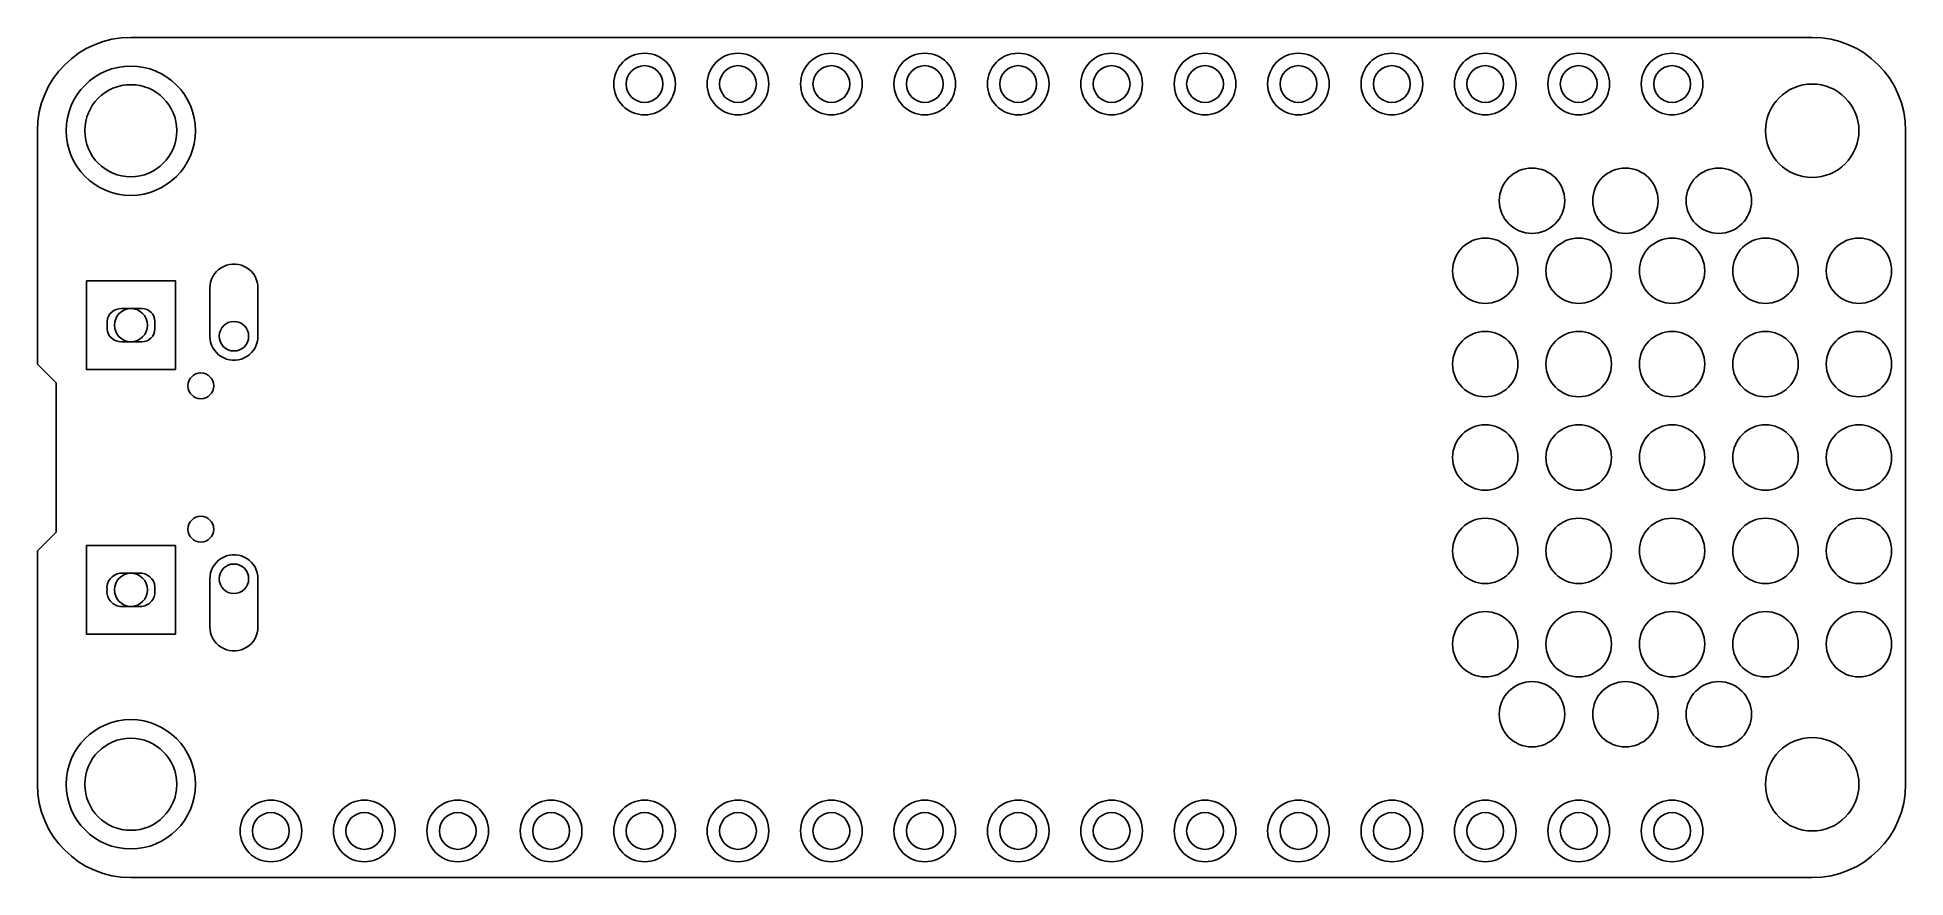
# Model space of a CAD drawing. Header units: millimetres. Extents: x 0 to 2000, y 0 to 900.
import ezdxf

# ---------------------------------------------------------------- set-up
doc = ezdxf.new("R2010")
doc.units = ezdxf.units.MM

msp = doc.modelspace()

# ---------------------------------------------------------------- linework, layer by layer
for points in [[(1900, 900), (100, 900)], [(0, 800), (0, 550), (20, 530), (20, 370), (0, 350), (0, 100)], [(2000, 100), (2000, 800)], [(90.35, 609.45), (112.01, 609.45)], [(74.61, 587.79), (74.61, 595.67)], [(125.79, 595.67), (125.79, 587.79)], [(112.01, 574.01), (90.35, 574.01)], [(88.39, 325.98), (112.01, 325.98)], [(112.01, 290.55), (88.39, 290.55)], [(100, 0), (1900, 0)]]:
    msp.add_lwpolyline(points)
for points in [[(630.32, 850.005), (630.32, 849.995)], [(669.68, 850.005), (669.68, 849.995)], [(730.32, 850.005), (730.32, 849.995)], [(769.68, 850.005), (769.68, 849.995)], [(830.32, 850.005), (830.32, 849.995)], [(869.68, 850.005), (869.68, 849.995)], [(930.32, 850.005), (930.32, 849.995)], [(969.68, 850.005), (969.68, 849.995)], [(1030.32, 850.005), (1030.32, 849.995)], [(1069.68, 850.005), (1069.68, 849.995)], [(1130.32, 850.005), (1130.32, 849.995)], [(1169.68, 850.005), (1169.68, 849.995)], [(1230.32, 850.005), (1230.32, 849.995)], [(1269.68, 850.005), (1269.68, 849.995)], [(1330.32, 850.005), (1330.32, 849.995)], [(1369.68, 850.005), (1369.68, 849.995)], [(1430.32, 850.005), (1430.32, 849.995)], [(1469.68, 850.005), (1469.68, 849.995)], [(1530.32, 850.005), (1530.32, 849.995)], [(1569.68, 850.005), (1569.68, 849.995)], [(1630.32, 850.005), (1630.32, 849.995)], [(1669.68, 850.005), (1669.68, 849.995)], [(1730.32, 850.005), (1730.32, 849.995)], [(1769.68, 850.005), (1769.68, 849.995)], [(50.79, 799.9), (50.79, 800.1)], [(149.21, 799.9), (149.21, 800.1)], [(236.18, 579.92), (235.98, 576.69), (235.37, 573.52), (234.37, 570.44), (233, 567.52), (231.26, 564.79), (229.2, 562.29), (226.85, 560.08), (224.23, 558.18), (221.4, 556.62), (218.39, 555.43), (215.26, 554.63), (212.05, 554.22), (208.82, 554.22), (205.61, 554.63), (202.48, 555.43), (199.47, 556.62), (196.64, 558.18), (194.02, 560.08), (191.66, 562.29), (189.6, 564.79), (187.87, 567.52), (186.49, 570.44), (185.49, 573.52), (184.89, 576.69), (184.68, 579.92), (184.68, 631.42), (184.89, 634.64), (185.49, 637.82), (186.49, 640.89), (187.87, 643.82), (189.6, 646.55), (191.66, 649.04), (194.02, 651.26), (196.64, 653.16), (199.47, 654.71), (202.48, 655.9), (205.61, 656.71), (208.82, 657.11), (212.05, 657.11), (215.26, 656.71), (218.39, 655.9), (221.4, 654.71), (224.23, 653.16), (226.85, 651.26), (229.2, 649.04), (231.26, 646.55), (233, 643.82), (234.37, 640.89), (235.37, 637.82), (235.98, 634.64), (236.18, 631.42)], [(52.7, 639.23), (147.7, 639.23), (147.7, 544.23), (52.7, 544.23)], [(100.195, 609.45), (100.205, 609.45)], [(194.68, 580.02), (194.68, 579.82)], [(226.18, 580.02), (226.18, 579.82)], [(100.195, 574.01), (100.205, 574.01)], [(52.7, 355.77), (147.7, 355.77), (147.7, 260.77), (52.7, 260.77)], [(184.68, 320.08), (184.89, 323.31), (185.49, 326.48), (186.49, 329.56), (187.87, 332.48), (189.6, 335.21), (191.66, 337.7), (194.02, 339.92), (196.64, 341.82), (199.47, 343.38), (202.48, 344.57), (205.61, 345.37), (208.82, 345.78), (212.05, 345.78), (215.26, 345.37), (218.39, 344.57), (221.4, 343.38), (224.23, 341.82), (226.85, 339.92), (229.2, 337.7), (231.26, 335.21), (233, 332.48), (234.37, 329.56), (235.37, 326.48), (235.98, 323.31), (236.18, 320.08), (236.18, 268.58), (235.98, 265.36), (235.37, 262.18), (234.37, 259.1), (233, 256.18), (231.26, 253.45), (229.2, 250.96), (226.85, 248.74), (224.23, 246.84), (221.4, 245.28), (218.39, 244.09), (215.26, 243.29), (212.05, 242.88), (208.82, 242.88), (205.61, 243.29), (202.48, 244.09), (199.47, 245.28), (196.64, 246.84), (194.02, 248.74), (191.66, 250.96), (189.6, 253.45), (187.87, 256.18), (186.49, 259.1), (185.49, 262.18), (184.89, 265.36), (184.68, 268.58)], [(100.195, 325.99), (100.205, 325.99)], [(194.68, 319.98), (194.68, 320.18)], [(226.18, 319.98), (226.18, 320.18)], [(100.195, 290.55), (100.205, 290.55)], [(50.79, 99.9), (50.79, 100.1)], [(149.21, 99.9), (149.21, 100.1)], [(230.32, 49.995), (230.32, 50.005)], [(269.68, 49.995), (269.68, 50.005)], [(330.32, 49.995), (330.32, 50.005)], [(369.68, 49.995), (369.68, 50.005)], [(430.32, 49.995), (430.32, 50.005)], [(469.68, 49.995), (469.68, 50.005)], [(530.32, 49.995), (530.32, 50.005)], [(569.68, 49.995), (569.68, 50.005)], [(630.32, 49.995), (630.32, 50.005)], [(669.68, 49.995), (669.68, 50.005)], [(730.32, 49.995), (730.32, 50.005)], [(769.68, 49.995), (769.68, 50.005)], [(830.32, 49.995), (830.32, 50.005)], [(869.68, 49.995), (869.68, 50.005)], [(930.32, 49.995), (930.32, 50.005)], [(969.68, 49.995), (969.68, 50.005)], [(1030.32, 49.995), (1030.32, 50.005)], [(1069.68, 49.995), (1069.68, 50.005)], [(1130.32, 49.995), (1130.32, 50.005)], [(1169.68, 49.995), (1169.68, 50.005)], [(1230.32, 49.995), (1230.32, 50.005)], [(1269.68, 49.995), (1269.68, 50.005)], [(1330.32, 49.995), (1330.32, 50.005)], [(1369.68, 49.995), (1369.68, 50.005)], [(1430.32, 49.995), (1430.32, 50.005)], [(1469.68, 49.995), (1469.68, 50.005)], [(1530.32, 49.995), (1530.32, 50.005)], [(1569.68, 49.995), (1569.68, 50.005)], [(1630.32, 49.995), (1630.32, 50.005)], [(1669.68, 49.995), (1669.68, 50.005)], [(1730.32, 49.995), (1730.32, 50.005)], [(1769.68, 49.995), (1769.68, 50.005)]]:
    msp.add_lwpolyline(points, close=True)
for centre, radius in [((650, 850), 33), ((750, 850), 33), ((850, 850), 33), ((950, 850), 33), ((1050, 850), 33), ((1150, 850), 33), ((1250, 850), 33), ((1350, 850), 33), ((1450, 850), 33), ((1550, 850), 33), ((1650, 850), 33), ((1750, 850), 33), ((100, 800), 69.21), ((1900, 800), 50), ((1600, 725), 35), ((1700, 725), 35), ((1800, 725), 35), ((1550, 650), 35), ((1650, 650), 35), ((1750, 650), 35), ((1850, 650), 35), ((1950, 650), 35), ((1550, 550), 35), ((1650, 550), 35), ((1750, 550), 35), ((1850, 550), 35), ((1950, 550), 35), ((175, 526.77), 13.78), ((1550, 450), 35), ((1650, 450), 35), ((1750, 450), 35), ((1850, 450), 35), ((1950, 450), 35), ((175, 373.23), 13.78), ((1550, 350), 35), ((1650, 350), 35), ((1750, 350), 35), ((1850, 350), 35), ((1950, 350), 35), ((1550, 250), 35), ((1650, 250), 35), ((1750, 250), 35), ((1850, 250), 35), ((1950, 250), 35), ((1600, 175), 35), ((1700, 175), 35), ((1800, 175), 35), ((100, 100), 69.21), ((1900, 100), 50), ((250, 50), 33), ((350, 50), 33), ((450, 50), 33), ((550, 50), 33), ((650, 50), 33), ((750, 50), 33), ((850, 50), 33), ((950, 50), 33), ((1050, 50), 33), ((1150, 50), 33), ((1250, 50), 33), ((1350, 50), 33), ((1450, 50), 33), ((1550, 50), 33), ((1650, 50), 33), ((1750, 50), 33)]:
    msp.add_circle(centre, radius)
for centre, radius, start, end in [((100, 800), 100, 90, 180), ((1900, 800), 100, 0, 90), ((650, 850.005), 19.68, 360, 180), ((750, 850.005), 19.68, 360, 180), ((850, 850.005), 19.68, 360, 180), ((950, 850.005), 19.68, 360, 180), ((1050, 850.005), 19.68, 360, 180), ((1150, 850.005), 19.68, 360, 180), ((1250, 850.005), 19.68, 360, 180), ((1350, 850.005), 19.68, 360, 180), ((1450, 850.005), 19.68, 360, 180), ((1550, 850.005), 19.68, 360, 180), ((1650, 850.005), 19.68, 360, 180), ((1750, 850.005), 19.68, 360, 180), ((100, 800.1), 49.21, 360, 540), ((650, 849.995), 19.68, 180, 360), ((750, 849.995), 19.68, 180, 360), ((850, 849.995), 19.68, 180, 360), ((950, 849.995), 19.68, 180, 360), ((1050, 849.995), 19.68, 180, 360), ((1150, 849.995), 19.68, 180, 360), ((1250, 849.995), 19.68, 180, 360), ((1350, 849.995), 19.68, 180, 360), ((1450, 849.995), 19.68, 180, 360), ((1550, 849.995), 19.68, 180, 360), ((1650, 849.995), 19.68, 180, 360), ((1750, 849.995), 19.68, 180, 360), ((100, 799.9), 49.21, 540, 360), ((89.377, 594.682), 14.8, 86.230419, 176.172349), ((100.205, 591.73), 17.72, 90, 270), ((100.195, 591.73), 17.72, 270, 90), ((112.01, 595.67), 13.78, 0, 90), ((89.377, 588.778), 14.8, 183.827651, 273.769581), ((112.01, 587.79), 13.78, 270, 0), ((210.43, 580.02), 15.75, 360, 180), ((210.43, 579.82), 15.75, 180, 360), ((90.358, 310.233), 15.87, 97.12413, 187.103508), ((100.205, 308.27), 17.72, 90, 270), ((100.195, 308.27), 17.72, 270, 90), ((110.042, 310.233), 15.87, 352.896492, 82.87587), ((210.43, 320.18), 15.75, 360, 540), ((90.357, 306.298), 15.87, 172.860667, 262.880345), ((110.043, 306.298), 15.87, 277.119655, 7.139333), ((210.43, 319.98), 15.75, 540, 360), ((100, 100.1), 49.21, 360, 540), ((100, 100), 100, 180, 270), ((1900, 100), 100, 270, 0), ((100, 99.9), 49.21, 540, 360), ((250, 50.005), 19.68, 360, 540), ((350, 50.005), 19.68, 360, 540), ((450, 50.005), 19.68, 360, 540), ((550, 50.005), 19.68, 360, 540), ((650, 50.005), 19.68, 360, 540), ((750, 50.005), 19.68, 360, 540), ((850, 50.005), 19.68, 360, 540), ((950, 50.005), 19.68, 360, 540), ((1050, 50.005), 19.68, 360, 540), ((1150, 50.005), 19.68, 360, 540), ((1250, 50.005), 19.68, 360, 540), ((1350, 50.005), 19.68, 360, 540), ((1450, 50.005), 19.68, 360, 540), ((1550, 50.005), 19.68, 360, 540), ((1650, 50.005), 19.68, 360, 540), ((1750, 50.005), 19.68, 360, 540), ((250, 49.995), 19.68, 540, 360), ((350, 49.995), 19.68, 540, 360), ((450, 49.995), 19.68, 540, 360), ((550, 49.995), 19.68, 540, 360), ((650, 49.995), 19.68, 540, 360), ((750, 49.995), 19.68, 540, 360), ((850, 49.995), 19.68, 540, 360), ((950, 49.995), 19.68, 540, 360), ((1050, 49.995), 19.68, 540, 360), ((1150, 49.995), 19.68, 540, 360), ((1250, 49.995), 19.68, 540, 360), ((1350, 49.995), 19.68, 540, 360), ((1450, 49.995), 19.68, 540, 360), ((1550, 49.995), 19.68, 540, 360), ((1650, 49.995), 19.68, 540, 360), ((1750, 49.995), 19.68, 540, 360)]:
    msp.add_arc(centre, radius, start, end)

doc.saveas('drawing.dxf')
